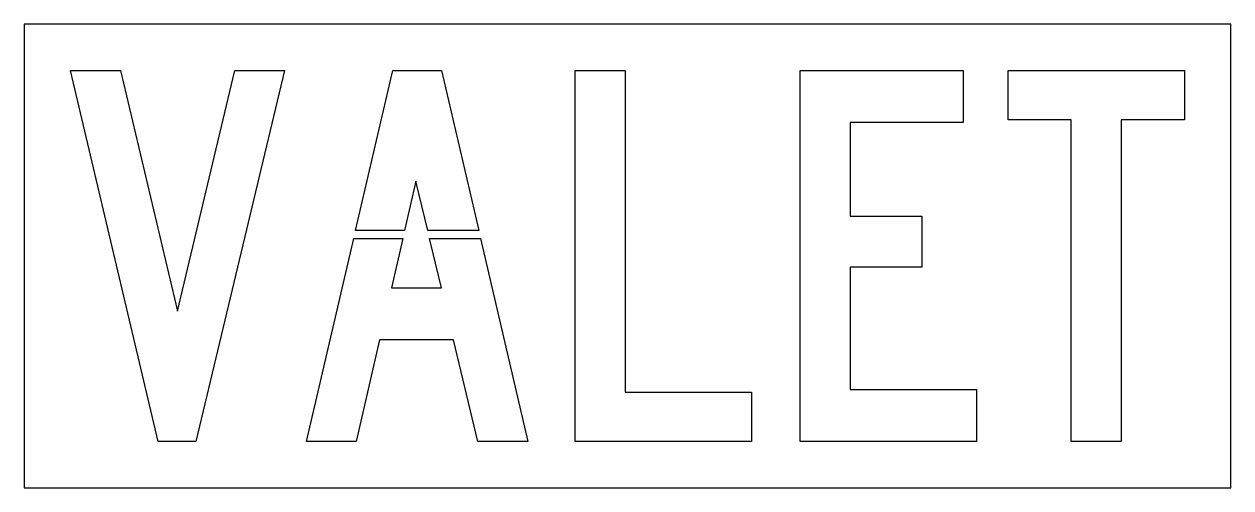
# Model space of a CAD drawing. Extents: x 0 to 78, y 0 to 30.
import ezdxf

# ---------------------------------------------------------------- set-up
doc = ezdxf.new("R2010")
doc.units = 0
doc.layers.add('CUT', color=7, linetype='Continuous')
doc.layers.add('OUTSIDE', color=1, linetype='Continuous')

msp = doc.modelspace()

# ---------------------------------------------------------------- linework, layer by layer
at = {"layer": 'CUT'}
for points in [[(6.2214, 27), (9.9177, 11.4216), (13.6118, 27), (16.8332, 27), (11.0961, 3), (8.6587, 3), (3, 27)], [(23.8294, 27), (26.9746, 27), (29.3833, 16.6406), (26.0891, 16.6406), (25.3236, 19.8432), (24.5944, 16.6406), (21.4207, 16.6406)], [(38.8409, 6.1992), (47.0154, 6.1992), (47.0154, 3), (35.6195, 3), (35.6195, 27), (38.8409, 27)], [(60.6918, 27), (60.6918, 23.6304), (53.3821, 23.6304), (53.3821, 17.568), (58.0193, 17.568), (58.0193, 14.2848), (53.3821, 14.2848), (53.3821, 6.3696), (61.5566, 6.3696), (61.5566, 3), (50.1607, 3), (50.1607, 27)], [(67.688, 23.8008), (63.6019, 23.8008), (63.6019, 27), (75, 27), (75, 23.8008), (70.9116, 23.8008), (70.9116, 3), (67.688, 3)], [(21.3039, 16.1386), (24.4801, 16.1386), (23.751, 12.936), (26.9746, 12.936), (26.2091, 16.1386), (29.5, 16.1386), (32.5549, 3), (29.3313, 3), (27.7587, 9.5688), (22.9647, 9.5688), (21.4704, 3), (18.249, 3)]]:
    msp.add_lwpolyline(points, close=True, dxfattribs=at)
at = {"layer": 'OUTSIDE'}
msp.add_lwpolyline([(0, 0), (78, 0), (78, 30), (0, 30)], close=True, dxfattribs=at)

doc.saveas('drawing.dxf')
